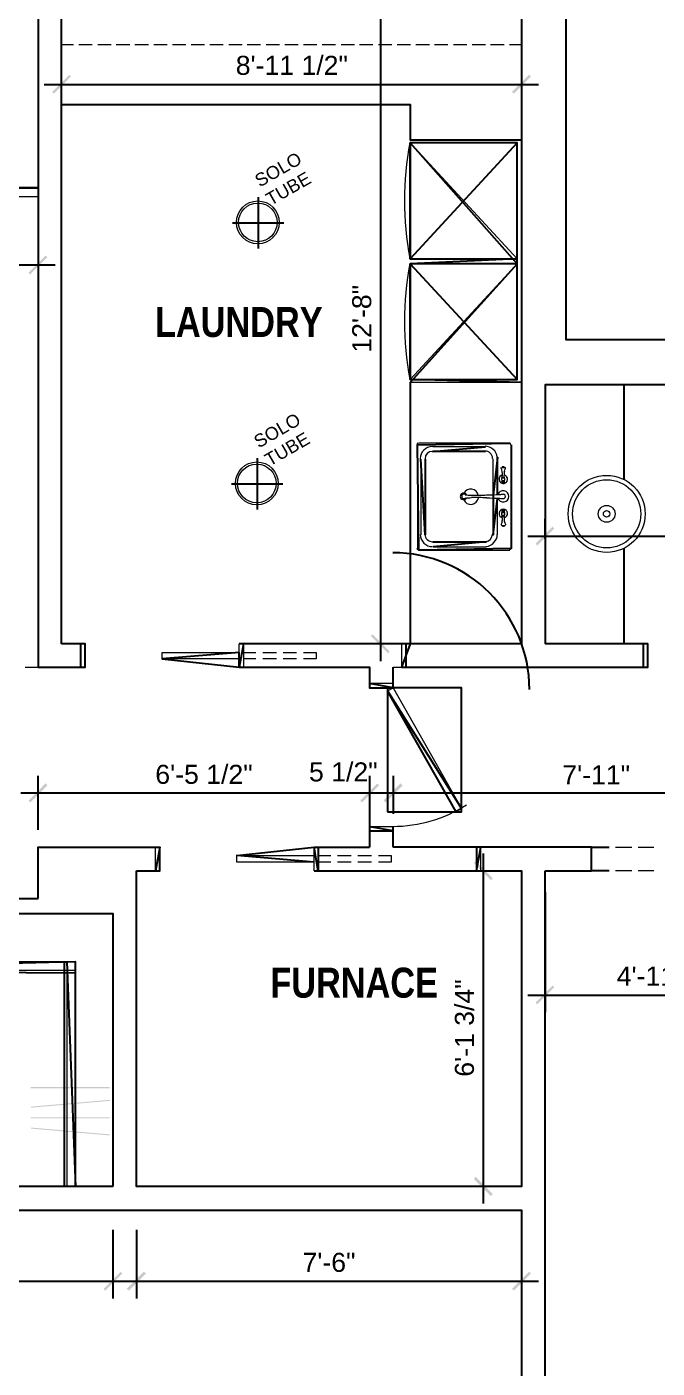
# Model space of a CAD drawing. Header units: millimetres. Extents: x 58 to 2247, y 57 to 1671.
# Drawn here: x 1023.4 to 1170.7, y 676.8 to 990.1 of the extents above; entities that cross this region are included whole.
import ezdxf

# ---------------------------------------------------------------- set-up
doc = ezdxf.new("R2010")
doc.units = ezdxf.units.MM
doc.header["$LTSCALE"] = 0.5
for name, color, linetype in [('interior door main', 3, 'CONTINUOUS'), ('main floor exterior line', 2, 'CONTINUOUS'), ('main floor interior line', 6, 'CONTINUOUS'), ('PDF_Geometry', 7, 'Continuous'), ('PDF_Solid Fills', 7, 'Continuous'), ('PDF_Text', 7, 'Continuous'), ('side window main', 5, 'CONTINUOUS')]:
    doc.layers.add(name, color=color, linetype=linetype)
doc.styles.add('PDF Arial Narrow Bold', font='ARIALNB.TTF')
doc.styles.add('PDF ArialMT', font='arial.ttf')

msp = doc.modelspace()

# ---------------------------------------------------------------- linework, layer by layer
at = {"layer": 'interior door main'}
msp.add_arc((1108.93, 835.32), 31.96, 0, 90, dxfattribs=at)
at = {"layer": 'main floor exterior line'}
for points in [[(812.06, 934.53), (1030.06, 934.53)], [(1043.5, 709.09), (1043.5, 693.09)], [(1049.02, 709.09), (1049.02, 693.09)], [(940.78, 697.09), (1047.5, 697.09)], [(1045.02, 697.09), (1143.02, 697.09)]]:
    msp.add_lwpolyline(points, dxfattribs=at)
at = {"layer": 'main floor interior line'}
for points in [[(1317.02, 596.53), (1317.02, 917.01), (1149.5, 917.01), (1149.5, 1212.53), (1106.3, 1212.53)], [(1106.06, 1001.97), (1106.06, 841.97)], [(816.06, 997.97), (1026.06, 997.97), (1026.06, 840.53)], [(1031.5, 845.97), (1031.5, 997.97), (1139.02, 997.97), (1139.02, 845.97), (1073.02, 845.97)], [(1027.5, 976.69), (1143.02, 976.69)], [(1031.5, 971.97), (1113.02, 971.97), (1113.02, 963.73), (1139.02, 963.73)], [(1139.02, 907.01), (1113.02, 907.73), (1113.02, 934.77), (1137.98, 907.73), (1137.98, 935.97), (1137.98, 963.01), (1113.02, 935.97), (1113.02, 963.01), (1137.98, 934.77), (1113.02, 907.01), (1113.02, 845.97), (1111.02, 840.53), (1168.54, 840.53), (1168.54, 845.97), (1144.54, 845.97)], [(880.06, 839.01), (880.06, 950.53), (1026.06, 952.53), (878.06, 952.53), (878.06, 837.01)], [(1077.5, 950.37), (1077.5, 938.37)], [(1071.5, 944.37), (1083.5, 944.37)], [(1113.02, 935.97), (1137.98, 935.97), (1113.02, 934.77)], [(1198.54, 845.97), (1306.54, 845.97), (1306.54, 906.53), (1144.54, 906.53), (1144.54, 845.97)], [(1163.02, 884.29), (1163.02, 906.53)], [(1136.62, 892.45), (1136.62, 868.29), (1115.02, 867.89), (1114.7, 892.45), (1136.3, 892.85)], [(1130.62, 890.93), (1118.3, 890.93), (1130.62, 892.05)], [(1077.26, 889.41), (1077.26, 877.41)], [(1116.54, 889.17), (1116.54, 871.49), (1115.5, 889.17)], [(1133.42, 880.77), (1133.42, 889.49), (1132.38, 880.69), (1132.38, 871.49), (1133.42, 879.97)], [(1071.26, 883.41), (1083.26, 883.41)], [(1144.54, 870.61), (1144.54, 875.17)], [(1140.54, 871.17), (1310.54, 871.17)], [(1118.3, 869.81), (1130.78, 869.81), (1118.38, 868.69)], [(1163.02, 845.97), (1163.02, 868.21)], [(1026.06, 840.53), (1037.02, 840.53), (1037.02, 845.97), (1031.5, 845.97)], [(1036.06, 840.53), (1036.06, 845.97)], [(1074.06, 845.97), (1073.02, 840.53), (1073.02, 843.97), (1055.02, 842.53), (1073.02, 840.53), (1103.5, 840.53), (1103.5, 835.73), (1109.02, 835.73), (1103.5, 836.77)], [(1112.06, 840.53), (1112.06, 845.97)], [(1167.5, 845.97), (1167.5, 840.53)], [(1109.02, 835.73), (1109.02, 840.53)], [(1123.74, 806.77), (1107.74, 835.01), (1125.02, 807.57)], [(1026.06, 802.53), (1026.06, 815.17)], [(1103.5, 815.17), (1103.5, 802.53)], [(1109.02, 815.17), (1109.02, 806.29)], [(1022.06, 811.17), (1107.5, 811.17)], [(1099.5, 811.17), (1113.02, 811.17)], [(1105.02, 811.17), (1207.98, 811.17)], [(1103.5, 802.29), (1109.02, 802.29), (1103.5, 803.25), (1103.5, 798.53)], [(1109.02, 798.53), (1109.02, 803.25)], [(1026.06, 786.53), (1026.06, 798.53), (1054.54, 798.53)], [(1049.02, 793.01), (1054.54, 793.01), (1054.54, 798.53), (1053.5, 793.01)], [(1090.54, 795.01), (1072.54, 796.53), (1090.54, 798.53), (1103.5, 798.53)], [(1091.5, 798.53), (1091.5, 793.01), (1090.54, 798.53)], [(1155.42, 798.53), (1109.02, 798.53)], [(1128.54, 798.53), (1128.54, 793.01), (1129.5, 798.53)], [(1130.06, 797.01), (1130.06, 715.25)], [(1159.5, 793.01), (1155.42, 793.01), (1155.42, 798.53), (1159.5, 798.53)], [(1090.54, 793.01), (1139.02, 793.01), (1139.02, 719.25), (1049.02, 719.25), (1049.02, 793.01)], [(1306.54, 793.01), (1306.54, 607.01), (1144.54, 607.01), (1144.54, 793.01)], [(1144.54, 793.01), (1155.42, 793.01)], [(877.02, 709.01), (877.02, 786.53), (1026.06, 786.53)], [(1144.54, 787.97), (1144.54, 759.97)], [(944.78, 719.25), (944.78, 783.01), (1043.5, 783.01), (1043.5, 719.25)], [(956.62, 719.25), (956.06, 771.73), (954.06, 719.25), (954.06, 771.73), (1032.78, 771.73), (1034.78, 719.25), (1034.78, 771.73), (954.06, 769.73), (1034.78, 769.17)], [(1032.14, 771.73), (1032.14, 719.25)], [(1140.54, 763.97), (1207.98, 763.97)], [(1043.5, 719.25), (1009.18, 719.25), (1009.18, 713.73), (1010.14, 719.25)], [(1009.18, 713.73), (1139.02, 713.73), (1139.02, 553.01), (944.78, 553.01)]]:
    msp.add_lwpolyline(points, dxfattribs=at)
at = {"layer": 'PDF_Geometry', "lineweight": 20}
for points in [[(1302.3, 607.01), (1302.3, 596.53), (1317.02, 596.53), (1317.02, 917.01), (1149.5, 917.01), (1149.5, 1212.53), (1106.3, 1212.53), (1106.3, 1201.97), (1139.02, 1201.97), (1139.02, 1003.49), (1010.54, 1003.49), (1010.54, 1051.01), (945.02, 1051.01), (945.02, 1162.05), (939.5, 1162.05), (939.5, 1040.53)], [(816.06, 993.25), (816.06, 997.97), (1026.06, 997.97), (1026.06, 840.53), (1037.02, 840.53)], [(1037.02, 845.97), (1031.5, 845.97), (1031.5, 997.97), (1139.02, 997.97), (1139.02, 845.97), (1073.02, 845.97)], [(1198.54, 845.97), (1306.54, 845.97), (1306.54, 906.53), (1144.54, 906.53), (1144.54, 845.97), (1168.54, 845.97)], [(1073.02, 840.53), (1103.5, 840.53), (1103.5, 835.73)], [(1109.02, 835.73), (1109.02, 840.53), (1168.54, 840.53)], [(1090.54, 798.53), (1103.5, 798.53), (1103.5, 803.25)], [(1275.42, 793.01), (1306.54, 793.01), (1306.54, 607.01), (1144.54, 607.01), (1144.54, 793.01), (1155.42, 793.01), (1155.42, 798.53), (1109.02, 798.53), (1109.02, 803.25)], [(877.02, 709.01), (877.02, 786.53), (1026.06, 786.53), (1026.06, 798.53), (1054.54, 798.53)], [(1090.54, 793.01), (1139.02, 793.01), (1139.02, 719.25), (1049.02, 719.25), (1049.02, 793.01), (1054.54, 793.01)], [(979.18, 719.25), (944.78, 719.25), (944.78, 783.01), (1043.5, 783.01), (1043.5, 719.25), (1009.18, 719.25)], [(1009.18, 713.73), (1139.02, 713.73), (1139.02, 553.01), (944.78, 553.01), (944.78, 576.53)]]:
    msp.add_lwpolyline(points, dxfattribs=at)
at = {"layer": 'PDF_Geometry', "lineweight": 5}
for points in [[(1106.06, 1001.97), (1106.06, 841.97)], [(1031.5, 985.97), (1034.3, 985.97)], [(1035.58, 985.97), (1038.7, 985.97)], [(1039.98, 985.97), (1043.1, 985.97)], [(1044.3, 985.97), (1047.5, 985.97)], [(1048.7, 985.97), (1051.82, 985.97)], [(1053.1, 985.97), (1056.22, 985.97)], [(1057.5, 985.97), (1060.62, 985.97)], [(1061.82, 985.97), (1064.94, 985.97)], [(1066.22, 985.97), (1069.34, 985.97)], [(1070.62, 985.97), (1073.74, 985.97)], [(1074.94, 985.97), (1078.06, 985.97)], [(1079.34, 985.97), (1082.46, 985.97)], [(1083.74, 985.97), (1086.86, 985.97)], [(1088.06, 985.97), (1091.18, 985.97)], [(1092.46, 985.97), (1095.58, 985.97)], [(1096.86, 985.97), (1099.98, 985.97)], [(1101.18, 985.97), (1104.3, 985.97)], [(1105.58, 985.97), (1108.7, 985.97)], [(1109.98, 985.97), (1113.1, 985.97)], [(1114.3, 985.97), (1117.5, 985.97)], [(1118.7, 985.97), (1121.82, 985.97)], [(1123.1, 985.97), (1126.22, 985.97)], [(1127.5, 985.97), (1130.62, 985.97)], [(1131.82, 985.97), (1134.94, 985.97)], [(1136.22, 985.97), (1139.02, 985.97)], [(1027.5, 976.69), (1143.02, 976.69)], [(1031.5, 976.69), (1031.5, 972.69)], [(1139.02, 976.69), (1139.02, 972.69)], [(1031.5, 971.97), (1113.02, 971.97), (1113.02, 963.73), (1139.02, 963.73)], [(1113.02, 935.97), (1137.98, 963.01)], [(1113.02, 963.01), (1137.98, 935.97)], [(1026.06, 952.53), (878.06, 952.53), (878.06, 837.01), (924.54, 837.01)], [(926.54, 839.01), (880.06, 839.01), (880.06, 950.53), (1026.06, 950.53)], [(1077.5, 950.37), (1077.5, 938.37)], [(1071.5, 944.37), (1083.5, 944.37)], [(812.06, 934.53), (1030.06, 934.53)], [(1026.06, 934.53), (1026.06, 930.53)], [(1113.02, 934.77), (1137.98, 907.73)], [(1113.02, 907.73), (1137.98, 934.77)], [(1139.02, 907.01), (1113.02, 907.01), (1113.02, 845.97)], [(1163.02, 884.29), (1163.02, 906.53)], [(1114.7, 892.45), (1114.7, 868.29)], [(1136.3, 892.85), (1115.02, 892.85)], [(1130.62, 892.05), (1118.3, 892.05)], [(1130.62, 890.93), (1118.3, 890.93)], [(1077.26, 889.41), (1077.26, 877.41)], [(1115.5, 889.17), (1115.5, 871.49)], [(1116.54, 889.17), (1116.54, 871.49)], [(1132.38, 880.69), (1132.38, 889.25)], [(1133.42, 880.77), (1133.42, 889.49)], [(1134.46, 887.17), (1134.46, 887.17)], [(1134.46, 887.17), (1134.86, 887.17), (1135.18, 887.17)], [(1134.54, 887.25), (1134.62, 887.25), (1134.86, 887.25), (1135.02, 887.25), (1135.1, 887.25)], [(1134.54, 887.17), (1134.54, 887.17)], [(1135.1, 887.17), (1135.1, 887.17)], [(1135.18, 887.17), (1135.18, 887.17)], [(1135.1, 884.77), (1134.54, 884.77)], [(1134.54, 884.69), (1134.54, 884.69)], [(1135.1, 884.69), (1134.54, 884.69)], [(1135.1, 884.05), (1134.54, 884.05)], [(1134.54, 883.97), (1134.54, 883.97)], [(1134.54, 883.97), (1135.1, 883.97)], [(1135.1, 883.73), (1134.54, 883.73)], [(1134.54, 883.65), (1134.54, 883.65)], [(1135.1, 884.69), (1135.1, 884.69)], [(1135.1, 883.97), (1135.1, 883.97)], [(1135.1, 883.65), (1135.1, 883.65)], [(1071.26, 883.41), (1083.26, 883.41)], [(1134.54, 883.57), (1134.54, 883.57)], [(1135.1, 883.57), (1134.54, 883.57)], [(1134.62, 883.57), (1134.62, 883.57)], [(1134.7, 883.49), (1134.94, 883.49)], [(1135.02, 883.57), (1135.02, 883.57)], [(1135.1, 883.57), (1135.1, 883.57)], [(1132.38, 871.49), (1132.38, 879.97)], [(1133.42, 871.49), (1133.42, 879.97)], [(1134.54, 877.09), (1134.54, 877.09)], [(1134.54, 877.09), (1135.1, 877.09)], [(1134.54, 877.01), (1135.1, 877.01)], [(1134.54, 876.77), (1134.54, 876.77)], [(1135.1, 876.77), (1134.54, 876.77)], [(1134.54, 876.69), (1134.54, 876.69)], [(1134.54, 876.69), (1135.1, 876.69)], [(1134.54, 876.05), (1135.1, 876.05)], [(1134.54, 875.97), (1134.54, 875.97)], [(1134.54, 875.89), (1135.1, 875.89)], [(1134.62, 877.17), (1134.62, 877.17)], [(1135.02, 877.17), (1135.02, 877.17)], [(1135.1, 877.09), (1135.1, 877.09)], [(1135.1, 876.77), (1135.1, 876.77)], [(1135.1, 876.69), (1135.1, 876.69)], [(1135.1, 875.97), (1135.1, 875.97)], [(1144.54, 870.61), (1144.54, 875.17)], [(1134.46, 873.57), (1134.46, 873.57)], [(1135.18, 873.57), (1134.86, 873.57), (1134.46, 873.57)], [(1134.54, 873.57), (1134.54, 873.57)], [(1135.1, 873.49), (1135.02, 873.49), (1134.86, 873.49), (1134.62, 873.49), (1134.54, 873.49)], [(1135.1, 873.57), (1135.1, 873.57)], [(1135.18, 873.57), (1135.18, 873.57)], [(1140.54, 871.17), (1310.54, 871.17)], [(1118.3, 869.81), (1130.78, 869.81)], [(1118.38, 868.69), (1130.86, 868.69)], [(1163.02, 845.97), (1163.02, 868.21)], [(1115.02, 867.89), (1136.3, 867.89)], [(1074.06, 843.97), (1076.94, 843.97)], [(1078.54, 843.97), (1081.74, 843.97)], [(1083.34, 843.97), (1086.46, 843.97)], [(1088.06, 843.97), (1091.02, 843.97), (1091.02, 842.53), (1088.06, 842.53)], [(1106.06, 845.97), (1110.06, 845.97)], [(1023.02, 840.53), (1026.06, 840.53)], [(1076.94, 842.53), (1074.06, 842.53)], [(1081.74, 842.53), (1078.54, 842.53)], [(1086.46, 842.53), (1083.34, 842.53)], [(1026.06, 802.53), (1026.06, 815.17)], [(1022.06, 811.17), (1107.5, 811.17)], [(1099.5, 811.17), (1113.02, 811.17)], [(1105.02, 811.17), (1207.98, 811.17)], [(1091.5, 796.53), (1094.46, 796.53)], [(1096.06, 796.53), (1099.26, 796.53)], [(1100.78, 796.53), (1103.98, 796.53)], [(1105.58, 796.53), (1108.54, 796.53), (1108.54, 795.01), (1105.58, 795.01)], [(1130.06, 797.01), (1130.06, 715.25)], [(1155.42, 796.53), (1155.42, 798.53), (1159.5, 798.53)], [(1161.02, 798.53), (1164.78, 798.53)], [(1166.3, 798.53), (1169.98, 798.53)], [(1094.46, 795.01), (1091.5, 795.01)], [(1099.26, 795.01), (1096.06, 795.01)], [(1103.98, 795.01), (1100.78, 795.01)], [(1130.06, 793.01), (1134.06, 793.01)], [(1159.5, 793.01), (1155.42, 793.01), (1155.42, 795.01)], [(1164.78, 793.01), (1161.02, 793.01)], [(1169.98, 793.01), (1166.3, 793.01)], [(1144.54, 787.97), (1144.54, 759.97)], [(1034.78, 719.25), (1034.78, 771.73), (954.06, 771.73), (954.06, 719.25)], [(1032.14, 771.73), (1032.14, 719.25)], [(1032.78, 771.73), (1032.78, 719.25)], [(1034.78, 769.73), (954.06, 769.73)], [(1034.78, 769.17), (954.06, 769.17)], [(1140.54, 763.97), (1207.98, 763.97)], [(1130.06, 719.25), (1134.06, 719.25)], [(1043.5, 709.09), (1043.5, 693.09)], [(1049.02, 709.09), (1049.02, 693.09)], [(940.78, 697.09), (1047.5, 697.09)], [(1045.02, 697.09), (1143.02, 697.09)], [(1139.02, 697.09), (1139.02, 693.09)]]:
    msp.add_lwpolyline(points, dxfattribs=at)
for points in [[(1113.02, 963.01), (1113.02, 935.97), (1137.98, 935.97), (1137.98, 963.01)], [(1113.02, 907.73), (1113.02, 934.77), (1137.98, 934.77), (1137.98, 907.73)], [(1136.62, 892.45), (1136.62, 868.29)], [(1103.5, 815.17), (1103.5, 802.53)], [(1109.02, 815.17), (1109.02, 806.29)]]:
    msp.add_lwpolyline(points, close=True, dxfattribs=at)
for points in [[(1134.5, 886.36, 0.071138), (1134.26, 886.93, -0.355051), (1134.39, 887.25)], [(1135.04, 886.36, -0.071138), (1135.28, 886.92, 0.355051), (1135.15, 887.25)], [(1134.47, 884.87, 0.109515), (1134.57, 885.33, 0.04598), (1134.5, 886.33)], [(1134.66, 883.6, 0.316188), (1134.78, 883.52, 0.316188), (1134.88, 883.6, 0.192229), (1134.94, 883.64)], [(1130.86, 880.1, 0.002583), (1133.9, 879.99, 0.02004), (1134.72, 879.93, 1.080838), (1134.73, 880.96)], [(1134.72, 880.88, 0.02004), (1133.9, 880.81, 0.002583), (1130.86, 880.71)], [(1134.66, 877.29, -0.316188), (1134.77, 877.36, -0.316188), (1134.86, 877.28, -0.192229), (1134.94, 877.25), (1134.78, 877.25)], [(1134.5, 874.53, -0.071138), (1134.27, 873.97, 0.355051), (1134.39, 873.64)], [(1134.46, 876.72, 0.242884), (1134.33, 876.39, 0.242884), (1134.46, 876.09)], [(1135, 876.09, 0.242884), (1135.13, 876.42, 0.242884), (1135, 876.72)], [(1135.04, 874.53, 0.071138), (1135.29, 873.95, -0.355051), (1135.15, 873.64)]]:
    msp.add_lwpolyline(points, format="xyb", dxfattribs=at)
at = {"layer": 'PDF_Geometry', "color": 140, "lineweight": 5, "true_color": 0x00bfff}
msp.add_lwpolyline([(1124.78, 880.37), (1124.78, 880.37), (1124.78, 880.37)], close=True, dxfattribs=at)
msp.add_lwpolyline([(1124.78, 880.37), (1124.78, 880.37), (1124.78, 880.37)], close=True, dxfattribs=at)
msp.add_lwpolyline([(1124.78, 880.37), (1124.78, 880.37), (1124.78, 880.37)], close=True, dxfattribs=at)
msp.add_lwpolyline([(1124.78, 880.37), (1124.78, 880.37), (1124.78, 880.37)], close=True, dxfattribs=at)
msp.add_lwpolyline([(1124.78, 880.37), (1124.78, 880.37), (1124.78, 880.37)], close=True, dxfattribs=at)
msp.add_lwpolyline([(1124.78, 880.37), (1124.78, 880.37), (1124.78, 880.37)], close=True, dxfattribs=at)
msp.add_lwpolyline([(1124.78, 880.37), (1124.78, 880.37), (1124.78, 880.37)], close=True, dxfattribs=at)
msp.add_lwpolyline([(1124.78, 880.37), (1124.78, 880.37), (1124.78, 880.37)], close=True, dxfattribs=at)
msp.add_lwpolyline([(1124.78, 880.37), (1124.78, 880.37), (1124.78, 880.37)], close=True, dxfattribs=at)
msp.add_lwpolyline([(1124.78, 880.37), (1124.78, 880.37), (1124.78, 880.37)], close=True, dxfattribs=at)
msp.add_lwpolyline([(1124.78, 880.37), (1124.78, 880.37), (1124.78, 880.37)], close=True, dxfattribs=at)
msp.add_lwpolyline([(1124.78, 880.37), (1124.78, 880.37), (1124.78, 880.37)], close=True, dxfattribs=at)
msp.add_lwpolyline([(1124.78, 880.37), (1124.78, 880.37), (1124.78, 880.37)], close=True, dxfattribs=at)
msp.add_lwpolyline([(1124.78, 880.37), (1124.78, 880.37), (1124.78, 880.37)], close=True, dxfattribs=at)
msp.add_lwpolyline([(1124.78, 880.37), (1124.78, 880.37), (1124.78, 880.37)], close=True, dxfattribs=at)
msp.add_lwpolyline([(1124.78, 880.37), (1124.78, 880.37), (1124.78, 880.37)], close=True, dxfattribs=at)
msp.add_lwpolyline([(1124.78, 880.37), (1124.78, 880.37), (1124.78, 880.37)], close=True, dxfattribs=at)
msp.add_lwpolyline([(1124.78, 880.37), (1124.78, 880.37), (1124.78, 880.37)], close=True, dxfattribs=at)
msp.add_lwpolyline([(1124.78, 880.37), (1124.78, 880.37), (1124.78, 880.37)], close=True, dxfattribs=at)
msp.add_lwpolyline([(1124.78, 880.37), (1124.78, 880.37), (1124.78, 880.37)], close=True, dxfattribs=at)
msp.add_lwpolyline([(1124.78, 880.37), (1124.78, 880.37), (1124.78, 880.37)], close=True, dxfattribs=at)
msp.add_lwpolyline([(1124.78, 880.37), (1124.78, 880.37), (1124.78, 880.37)], close=True, dxfattribs=at)
msp.add_lwpolyline([(1124.78, 880.37), (1124.78, 880.37), (1124.78, 880.37)], close=True, dxfattribs=at)
msp.add_lwpolyline([(1124.78, 880.37), (1124.78, 880.37), (1124.78, 880.37)], close=True, dxfattribs=at)
msp.add_lwpolyline([(1124.78, 880.37), (1124.78, 880.37), (1124.78, 880.37)], close=True, dxfattribs=at)
msp.add_lwpolyline([(1124.78, 880.37), (1124.78, 880.37), (1124.78, 880.37)], close=True, dxfattribs=at)
msp.add_lwpolyline([(1124.78, 880.37), (1124.78, 880.37), (1124.78, 880.37)], close=True, dxfattribs=at)
msp.add_lwpolyline([(1124.78, 880.37), (1124.78, 880.37), (1124.78, 880.37)], close=True, dxfattribs=at)
msp.add_lwpolyline([(1124.78, 880.37), (1124.78, 880.37), (1124.78, 880.37)], close=True, dxfattribs=at)
at = {"layer": 'PDF_Geometry', "lineweight": 9}
for points in [[(1036.06, 840.53), (1036.06, 845.97)], [(1037.02, 845.97), (1037.02, 840.53)], [(1073.02, 842.53), (1055.02, 842.53), (1055.02, 843.97), (1073.02, 843.97)], [(1073.02, 840.53), (1073.02, 845.97)], [(1074.06, 845.97), (1074.06, 840.53)], [(1111.02, 845.97), (1111.02, 840.53)], [(1112.06, 840.53), (1112.06, 845.97)], [(1167.5, 845.97), (1167.5, 840.53)], [(1168.54, 840.53), (1168.54, 845.97)], [(1103.5, 835.73), (1109.02, 835.73), (1109.02, 836.77), (1103.5, 836.77)], [(1103.5, 802.29), (1109.02, 802.29), (1109.02, 803.25), (1103.5, 803.25)], [(1053.5, 793.01), (1053.5, 798.53)], [(1054.54, 798.53), (1054.54, 793.01)], [(1090.54, 795.01), (1072.54, 795.01), (1072.54, 796.53), (1090.54, 796.53)], [(1090.54, 793.01), (1090.54, 798.53)], [(1091.5, 798.53), (1091.5, 793.01)], [(1128.54, 798.53), (1128.54, 793.01)], [(1129.5, 793.01), (1129.5, 798.53)]]:
    msp.add_lwpolyline(points, dxfattribs=at)
msp.add_lwpolyline([(1109.02, 835.73), (1125.02, 807.57), (1123.74, 806.77), (1107.74, 835.01)], close=True, dxfattribs=at)
at = {"layer": 'PDF_Geometry', "lineweight": 5}
for centre, radius in [((1077.41, 944.45), 5), ((1077.41, 944.45), 4.52), ((1077.17, 883.48), 5), ((1077.17, 883.48), 4.52), ((1158.93, 876.36), 9), ((1158.93, 876.36), 7.96), ((1158.93, 876.36), 1.96), ((1158.93, 876.36), 0.76)]:
    msp.add_circle(centre, radius, dxfattribs=at)
for centre, radius, start, end in [((1187.74, 949.57), 76.04, 169.7663, 190.2337), ((1187.74, 921.33), 76.04, 169.7663, 190.2337), ((1114.93, 892.52), 0.36, 92.263, 180.0001), ((1118.21, 889.24), 2.84, 90.379, 179.9341), ((1118.21, 889.24), 1.72, 90.4834, 179.9176), ((1130.53, 889.32), 2.84, 5.625, 90.5219), ((1130.53, 889.32), 1.72, 0, 90.9174), ((1136.21, 892.52), 0.36, 359.9999, 87.737), ((1134.61, 887.24), 0.12, 92.8951, 151.0787), ((1134.77, 887.16), 0.2, 96.7896, 131.0783), ((1134.69, 887.16), 0.2, 48.9217, 83.2104), ((1134.85, 887.24), 0.12, 28.9213, 87.1049), ((1134.77, 884.44), 1, 99.6405, 80.3595), ((1134.69, 884.44), 0.36, 129.9628, 184.5703), ((1134.69, 884.44), 0.36, 175.4297, 230.0372), ((1134.53, 883.72), 0.12, 203.264, 246.2361), ((1134.21, 883.88), 0.28, 327.5958, 22.857), ((1134.61, 883.72), 0.12, 222.2138, 265.7385), ((1135.97, 885.32), 1.08, 179.8956, 204.895), ((1140.53, 885.4), 5.56, 170.4309, 180.9613), ((1135.25, 883.88), 0.28, 157.143, 212.4042), ((1134.93, 883.72), 0.12, 293.7639, 336.736), ((1134.77, 884.44), 0.36, 355.4297, 50.0372), ((1134.77, 884.44), 0.36, 309.9628, 4.5703), ((1125.49, 880.44), 0.76, 28.8282, 331.1718), ((1125.57, 880.44), 0.52, 53.4485, 306.557), ((1127.17, 880.36), 1.8, 10.3326, 154.0613), ((1127.73, 895.48), 14.76, 262.6337, 268.4069), ((1128.13, 983.17), 102.44, 269.577, 271.5545), ((1134.77, 880.44), 1.32, 198.1384, 161.8616), ((1127.17, 880.36), 1.8, 203.1866, 352.3425), ((1127.73, 865.32), 14.76, 91.5931, 97.3663), ((1128.13, 777.72), 102.44, 88.4455, 90.423), ((1134.77, 876.44), 1, 279.6405, 260.3595), ((1134.53, 877.16), 0.12, 113.7639, 156.736), ((1134.21, 876.92), 0.28, 337.143, 32.4042), ((1133.49, 875.56), 1.08, 359.8956, 24.895), ((1129.01, 875.4), 5.56, 350.4309, 0.9613), ((1134.61, 877.16), 0.12, 94.2615, 137.7862), ((1135.97, 875.56), 1.08, 155.105, 180.1044), ((1135.25, 876.92), 0.28, 147.5958, 202.857), ((1140.53, 875.4), 5.56, 179.0387, 189.5691), ((1134.93, 877.16), 0.12, 23.264, 66.2361), ((1118.21, 871.56), 2.84, 180, 270.7087), ((1118.21, 871.56), 1.72, 180, 270.9009), ((1130.45, 871.64), 1.8, 277.6959, 358.2587), ((1130.45, 871.64), 2.92, 276.0919, 358.6212), ((1134.61, 873.64), 0.12, 208.9213, 267.1049), ((1134.77, 873.64), 0.2, 228.9217, 263.2104), ((1134.69, 873.64), 0.2, 276.7896, 311.0783), ((1134.85, 873.64), 0.12, 272.8951, 331.0787), ((1114.93, 868.36), 0.36, 179.9999, 267.737), ((1136.21, 868.36), 0.36, 272.263, 0.0001), ((1108.93, 835.32), 31.96, 270, 302.6898)]:
    msp.add_arc(centre, radius, start, end, dxfattribs=at)
at = {"layer": 'PDF_Solid Fills', "transparency": 33554559}
for points in [[(1033.34, 978.93), (1029.74, 974.53), (1029.34, 974.93)], [(1033.74, 978.53), (1033.34, 978.93), (1029.74, 974.53)], [(1136.78, 974.93), (1137.26, 974.53), (1140.78, 978.93)], [(1137.26, 974.53), (1140.78, 978.93), (1141.26, 978.53)], [(1023.82, 932.69), (1024.22, 932.29), (1027.82, 936.69)], [(1024.22, 932.29), (1027.82, 936.69), (1028.22, 936.29)], [(1146.3, 873.41), (1142.7, 868.93), (1142.3, 869.41)], [(1146.7, 872.93), (1146.3, 873.41), (1142.7, 868.93)], [(1104.22, 848.21), (1103.82, 847.81), (1108.22, 844.21)], [(1103.82, 847.81), (1108.22, 844.21), (1107.82, 843.81)], [(1027.82, 813.41), (1024.22, 808.93), (1023.82, 809.41)], [(1028.22, 812.93), (1027.82, 813.41), (1024.22, 808.93)], [(1101.34, 809.41), (1101.74, 808.93), (1105.34, 813.41)], [(1105.34, 813.41), (1101.74, 808.93), (1101.34, 809.41)], [(1101.74, 808.93), (1105.34, 813.41), (1105.74, 812.93)], [(1105.74, 812.93), (1105.34, 813.41), (1101.74, 808.93)], [(1106.78, 809.41), (1107.26, 808.93), (1110.78, 813.41)], [(1110.78, 813.41), (1107.26, 808.93), (1106.78, 809.41)], [(1107.26, 808.93), (1110.78, 813.41), (1111.26, 812.93)], [(1111.26, 812.93), (1110.78, 813.41), (1107.26, 808.93)], [(1132.3, 791.25), (1127.9, 794.77), (1128.3, 795.25)], [(1131.9, 790.77), (1132.3, 791.25), (1127.9, 794.77)], [(1146.3, 766.21), (1142.7, 761.81), (1142.3, 762.21)], [(1146.7, 765.81), (1146.3, 766.21), (1142.7, 761.81)], [(1042.78, 742.21), (1042.78, 742.45), (1024.3, 742.21)], [(1042.78, 742.45), (1024.3, 742.21), (1024.3, 742.45)], [(1042.86, 739.25), (1042.78, 739.49), (1024.38, 737.65)], [(1042.78, 739.49), (1024.38, 737.65), (1024.38, 737.89)], [(1042.78, 735.17), (1042.78, 735.41), (1024.3, 735.17)], [(1042.78, 735.41), (1024.3, 735.17), (1024.3, 735.41)], [(1042.86, 731.41), (1024.38, 732.77), (1024.38, 733.01)], [(1042.78, 731.17), (1042.86, 731.41), (1024.38, 732.77)], [(1128.3, 721.49), (1127.9, 721.01), (1132.3, 717.49)], [(1127.9, 721.01), (1132.3, 717.49), (1131.9, 717.01)], [(1041.34, 695.33), (1041.74, 694.93), (1045.34, 699.33)], [(1041.74, 694.93), (1045.34, 699.33), (1045.74, 698.93)], [(1050.78, 699.33), (1047.26, 694.93), (1046.78, 695.33)], [(1051.26, 698.93), (1050.78, 699.33), (1047.26, 694.93)], [(1136.78, 695.33), (1137.26, 694.93), (1140.78, 699.33)], [(1137.26, 694.93), (1140.78, 699.33), (1141.26, 698.93)]]:
    msp.add_solid(points, dxfattribs=at)
at = {"layer": 'side window main'}
for points in [[(1113.02, 935.97), (1137.98, 935.97), (1137.98, 963.01), (1113.02, 963.01), (1113.02, 935.97)], [(1113.02, 907.73), (1137.98, 907.73), (1137.98, 934.77), (1113.02, 934.77), (1113.02, 907.73)], [(1107.74, 806.77), (1125.02, 806.77), (1125.02, 835.73), (1107.74, 835.73), (1107.74, 806.77)]]:
    msp.add_lwpolyline(points, dxfattribs=at)

# ---------------------------------------------------------------- texts
at = {"layer": 'PDF_Text', "attachment_point": 4}
for s, insert, char_height, style in [('8\'-11 1/2"', (1072.25, 981.1), 4.452, 'PDF ArialMT'), ('LAUNDRY', (1053.37, 921.13), 7, 'PDF Arial Narrow Bold'), ('6\'-5 1/2"', (1053.45, 815.49), 4.452, 'PDF ArialMT'), ('5 1/2"', (1089.37, 816.05), 4.452, 'PDF ArialMT'), ('7\'-11"', (1148.57, 815.41), 4.452, 'PDF ArialMT'), ('4\'-11 1/2"', (1161.29, 768.37), 4.452, 'PDF ArialMT'), ('FURNACE', (1080.33, 766.8), 7, 'PDF Arial Narrow Bold'), ('7\'-6"', (1087.85, 701.49), 4.452, 'PDF ArialMT')]:
    msp.add_mtext(s, dxfattribs=dict(at, insert=insert, char_height=char_height, style=style))
at = {"layer": 'PDF_Text', "attachment_point": 4, "style": 'PDF ArialMT'}
for s, insert, char_height, rotation in [('SOLO', (1077.1, 953.87), 3.018, 29.8882), ('TUBE', (1079.67, 949.55), 3.018, 29.6962), ('12\'-8"', (1101.72, 914.01), 4.452, 90), ('SOLO', (1076.86, 892.9), 3.018, 30.086), ('TUBE', (1079.42, 888.66), 3.018, 30.0477), ('6\'-1 3/4"', (1125.72, 744.88), 4.452, 90)]:
    msp.add_mtext(s, dxfattribs=dict(at, insert=insert, char_height=char_height, rotation=rotation))

doc.saveas('drawing.dxf')
